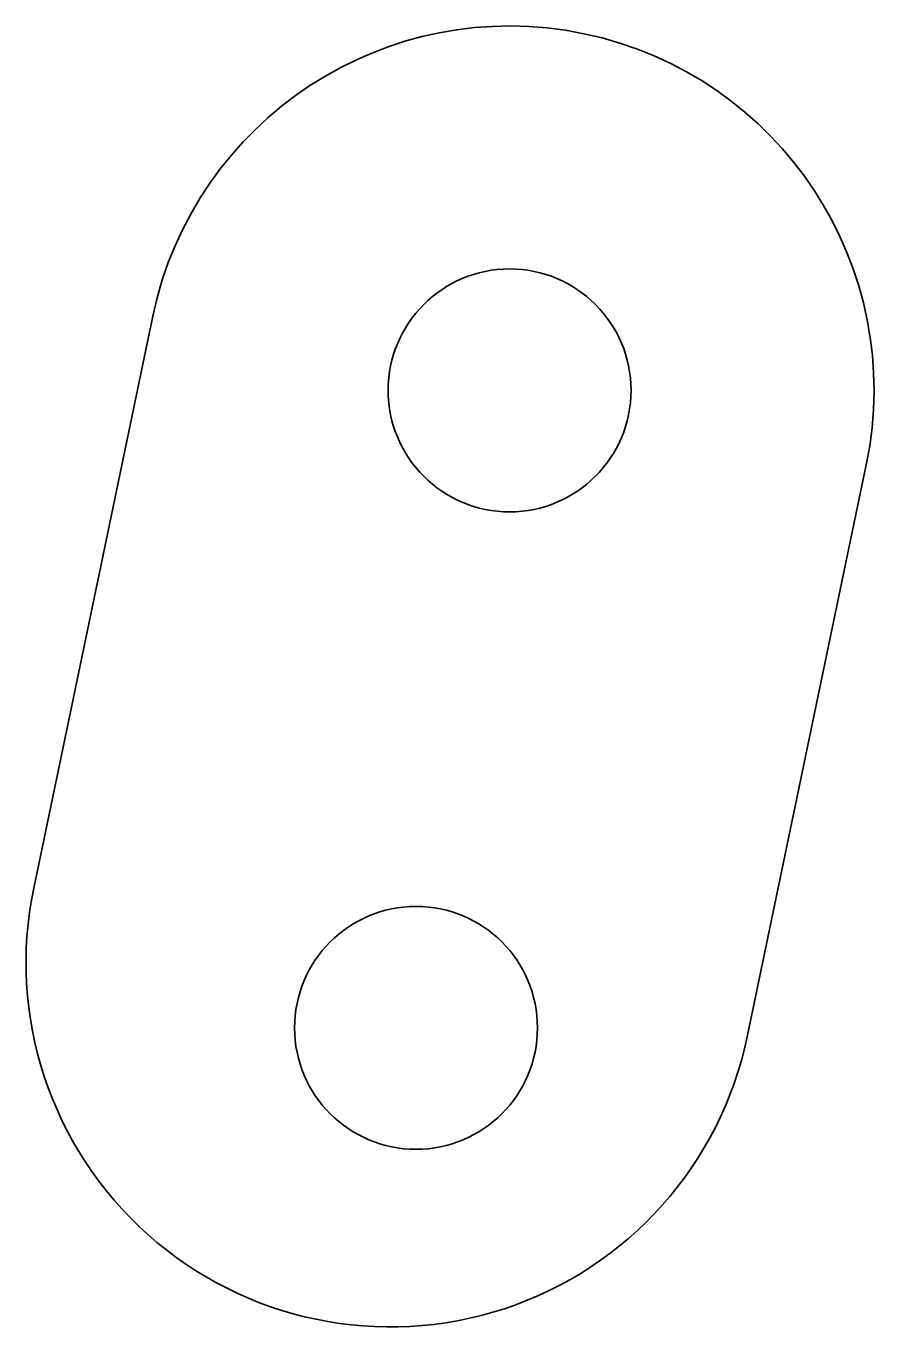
# Model space of a CAD drawing. Extents: x 131.5 to 153.8, y 98.7 to 133.
import ezdxf

# ---------------------------------------------------------------- set-up
doc = ezdxf.new("R2010")
doc.units = 0

msp = doc.modelspace()

# ---------------------------------------------------------------- linework, layer by layer
at = {"color": 7, "lineweight": 35}
for p, q in [((131.657761, 110.251419), (134.798019, 125.32785)), ((153.594604, 121.412704), (150.454346, 106.336273))]:
    msp.add_line(p, q, dxfattribs=at)
for centre in [(144.19632, 123.37027), (141.730804, 106.575241)]:
    msp.add_circle(centre, 3.2, dxfattribs=at)
for centre, start, end in [((144.19632, 123.37027), 348.234092, 168.234089), ((141.056046, 108.293854), 168.234089, 348.234092)]:
    msp.add_arc(centre, 9.6, start, end, dxfattribs=at)

doc.saveas('drawing.dxf')
